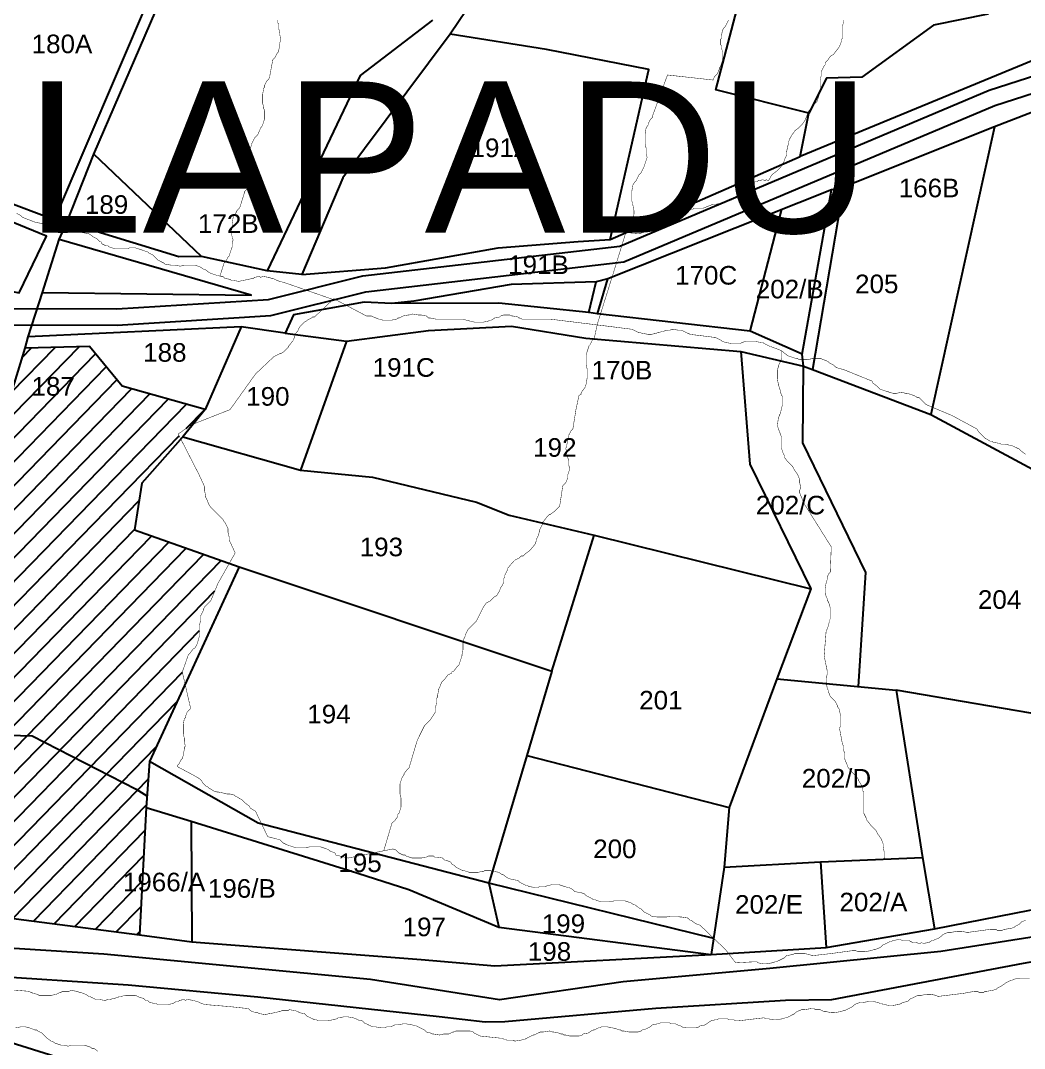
# Model space of a CAD drawing. Header units: inches. Extents: x 617 to 4497, y -923 to 1824.
# Drawn here: x 1509.8 to 1725.5, y 863 to 1083.9 of the extents above; entities that cross this region are included whole.
import ezdxf
from ezdxf.enums import TextEntityAlignment as Align

# ---------------------------------------------------------------- set-up
doc = ezdxf.new("R2010")
doc.units = ezdxf.units.IN
doc.header["$LTSCALE"] = 15
doc.header["$MEASUREMENT"] = 0
for name, color, linetype in [('PLOT', 7, 'Continuous'), ('PLOT NO', 7, 'Continuous'), ('ROAD', 50, 'Continuous'), ('STREAM', 130, 'SL'), ('TEXT', 3, 'Continuous'), ('text2', 7, 'Continuous'), ('VILLAGE', 30, 'Continuous')]:
    doc.layers.add(name, color=color, linetype=linetype)
doc.styles.get("Standard").update_dxf_attribs({"font": 'arial.ttf'})
doc.linetypes.add('SL', pattern='A,8e-06,[1,streme line,S=0.066667,R=0,X=0,Y=0],-0.839413', length=0.839421)

msp = doc.modelspace()

# ---------------------------------------------------------------- hatches: boundary and pattern name
at = {"layer": 'VILLAGE'}
h = msp.add_hatch(dxfattribs=at)
h.set_pattern_fill('ANSI31', color=256, scale=28.743, angle=0.79468, style=0)
h.paths.add_polyline_path([(1508.67, 970.39), (1508.12, 1000.13), (1507.54, 1003.07), (1504.58, 993.49), (1501.58, 977.38), (1479.29, 983.89), (1479.86, 998.69), (1456.35, 1003.26), (1455.68, 1000.44), (1457.32, 994.06), (1458.3, 982.1), (1456.7, 975.45), (1457.32, 962.57), (1457.44, 934.35), (1456.46, 932.02), (1470.11, 931.7), (1489.92, 930.8), (1506.76, 930.3), (1508.24, 942.04)])
h.paths.add_polyline_path([(1534.22, 974.4), (1535.81, 984.5), (1544.22, 993.92), (1543.64, 995.04), (1546.48, 997.01), (1546.87, 997.16), (1549.4, 1000.31), (1531.58, 1005.35), (1524.57, 1013.86), (1510.74, 1013.48), (1507.54, 1003.07), (1508.12, 1000.13), (1508.67, 970.39), (1508.24, 942.04), (1506.76, 930.3), (1512.28, 930.13), (1534.59, 918.69), (1536.91, 917.28), (1537.47, 924.6), (1545.12, 941.24), (1544.52, 943.88), (1545.83, 947.6), (1546.27, 948.04), (1546.92, 948.91), (1547.14, 948.91), (1547.58, 949.57), (1548.01, 950.88), (1548.01, 951.1), (1548.23, 951.53), (1548.23, 952.41), (1548.23, 952.85), (1548.23, 953.06), (1548.23, 953.94), (1548.45, 955.03), (1548.45, 955.25), (1548.45, 955.91), (1549.11, 957.22), (1549.11, 957.65), (1549.98, 958.53), (1550.2, 958.75), (1550.64, 959.18), (1552.17, 962.9), (1554.62, 967.23)])
h.paths.add_polyline_path([(1536.91, 917.28), (1534.59, 918.69), (1512.28, 930.13), (1506.76, 930.3), (1501.93, 891.87), (1502.69, 891.61), (1535.34, 887.35), (1536.72, 914.74)])
h.paths.add_polyline_path([(1506.76, 930.3), (1489.92, 930.8), (1470.11, 931.7), (1447.06, 932.24), (1445.3, 933.29), (1443.1, 926.09), (1474.08, 901.4), (1482.56, 898.49), (1486.23, 900.04), (1504.7, 913.88)])
h.paths.add_polyline_path([(1497.76, 930.31), (1509.12, 930.31), (1509.12, 936.43), (1497.76, 936.43)], flags=9)
h.paths.add_polyline_path([(1511.09, 1002.18), (1522.45, 1002.18), (1522.45, 1008.31), (1511.09, 1008.31)], flags=24)
h.paths.add_polyline_path([(1530.71, 895.63), (1550.49, 895.63), (1550.49, 901.84), (1530.71, 901.84)], flags=9)

# ---------------------------------------------------------------- linework, layer by layer
at = {"layer": 'PLOT'}
for points in [[(1327.14, 1348.27), (1383.12, 1332.25), (1474.33, 1316.47), (1503.44, 1306.06), (1523.09, 1299.63), (1559.06, 1288.18), (1553.41, 1250.57), (1547.1, 1220.64), (1545.41, 1191.5), (1546.21, 1183.43), (1548.02, 1167.54), (1550.77, 1155.98), (1549.28, 1124.27), (1544.21, 1104.75), (1516.98, 1041.08), (1505.59, 1045.34), (1503.64, 1046.12), (1482.78, 1052.16), (1468.16, 1050), (1446.71, 1087.53), (1477.22, 1173.65), (1484.14, 1191.32), (1496.61, 1225.38), (1523.09, 1299.63)], [(1504.58, 993.49), (1510.74, 1013.48), (1511.39, 1015.95), (1514.47, 1025.43), (1518.09, 1036.82), (1519.72, 1040.47), (1525.54, 1055.18), (1542.03, 1093.53), (1547.68, 1104.93), (1552.89, 1125.55), (1552.99, 1157.63), (1550.99, 1168.99), (1548.64, 1182.79), (1548.15, 1191.41), (1551.53, 1218.5), (1556, 1249.14), (1562.27, 1287.1), (1559.06, 1288.18)], [(1631.41, 1173.48), (1628.05, 1149.16), (1617.78, 1104.27), (1602.12, 1080.97), (1579.04, 1050.13), (1570.21, 1029.31), (1562.79, 1030.11)], [(1636.47, 1036.84), (1677.29, 1054.69), (1679.17, 1063.97), (1659.15, 1069.05), (1670.83, 1113.59), (1671.36, 1123.72), (1672.95, 1139.83), (1647.87, 1144.52), (1628.05, 1149.16)], [(1733.55, 1108.64), (1717.58, 1094.28), (1717.67, 1085.29), (1705.99, 1082.89), (1690.59, 1071.75), (1682.97, 1071.55), (1679.17, 1063.97)], [(1598.27, 1083.97), (1582.76, 1072.08), (1562.79, 1030.11), (1548.61, 1033.18), (1525.54, 1055.18)], [(1570.21, 1029.31), (1588.18, 1030.76), (1612.39, 1035.07), (1629.63, 1036.43), (1636.47, 1036.84), (1644.79, 1073.4), (1622.81, 1077.69), (1602.12, 1080.97)], [(1789.4, 1081.31), (1771.97, 1081.47), (1719.1, 1061.08), (1705.42, 999.2), (1731.1, 985.41), (1765.34, 965.65), (1783.75, 954.9)], [(1728.49, 1075.82), (1677.29, 1054.69), (1677.29, 1054.69)], [(1719.1, 1061.08), (1686.62, 1048.08), (1684.07, 1047.49), (1635.95, 1028.36), (1633.45, 1027.76), (1615.17, 1027.17), (1594.25, 1023.62), (1589.53, 1023.1), (1583.57, 1023.36), (1568.43, 1020.68), (1566.66, 1016.68), (1557.2, 1018.05), (1511.39, 1015.95)], [(1678.04, 1009.64), (1677.7, 1012.21), (1684.07, 1047.49)], [(1686.62, 1048.08), (1679.92, 1008.91)], [(1677.7, 1012.21), (1666.58, 1017.17), (1673.33, 1043.33)], [(1503.76, 1026.53), (1509.46, 1025.39), (1515.34, 1037.54), (1505.28, 1041.62)], [(1548.61, 1033.18), (1543.79, 1033.13), (1519.72, 1040.47)], [(1514.47, 1025.43), (1559.31, 1024.86), (1518.09, 1036.82)], [(1633.73, 1020.89), (1631.88, 1021.15), (1633.45, 1027.76)], [(1666.58, 1017.17), (1633.73, 1020.89), (1635.95, 1028.36)], [(1631.88, 1021.15), (1612.52, 1023.13), (1589.53, 1023.1)], [(1557.2, 1018.05), (1549.4, 1000.31), (1531.58, 1005.35), (1524.57, 1013.86), (1510.74, 1013.48)], [(1566.66, 1016.68), (1579.83, 1014.96), (1569.93, 987.27)], [(1579.83, 1014.96), (1597.43, 1017.25), (1615.28, 1018.18), (1631.27, 1015.65), (1664.52, 1012.75), (1678.04, 1009.64)], [(1664.52, 1012.75), (1666.51, 988.55), (1679.63, 961.77)], [(1689.86, 940.79), (1691.43, 965.27), (1677.9, 993.17), (1678.04, 1009.64), (1679.92, 1008.91), (1705.42, 999.2)], [(1549.4, 1000.31), (1544.66, 994.41), (1535.81, 984.5), (1534.22, 974.4), (1556.73, 966.48), (1537.47, 924.6), (1536.72, 914.74), (1535.34, 887.35)], [(1544.66, 994.41), (1544.66, 994.41), (1569.93, 987.27), (1585.4, 985.76), (1607.72, 980.4), (1614.8, 977.62), (1633.02, 973.32), (1679.63, 961.77), (1672.3, 942.42), (1697.94, 939.97)], [(1556.73, 966.48), (1623.91, 944.05), (1633.02, 973.32)], [(1782.8, 907.14), (1783.34, 945.88), (1767.49, 946.34), (1768.98, 930.16), (1748.56, 932.71), (1735.26, 933.58), (1697.94, 939.97), (1703.63, 903.97), (1706.2, 888.68)], [(1623.91, 944.05), (1618.55, 925.92), (1662.04, 914.73)], [(1672.3, 942.42), (1662.04, 914.73), (1660.97, 901.95), (1658.19, 883.17)], [(1502.69, 891.61), (1535.34, 887.35), (1546.58, 885.9), (1595.83, 882.06), (1611.67, 880.7), (1658.19, 883.17), (1682.91, 884.62), (1706.2, 888.68), (1730.28, 893.41), (1782.8, 907.14), (1799.15, 908.8), (1802.85, 909.06), (1862.14, 939.42)], [(1860.29, 932.65), (1828.7, 916.48), (1800.34, 901.68), (1750.65, 891.95), (1734.38, 888.04), (1707.54, 883.77), (1670.75, 880.12), (1639.28, 877.29), (1612.71, 873.37), (1584.95, 877.8), (1527.67, 883.25), (1502.63, 884.78)], [(1500.07, 878.81), (1532.89, 876.63), (1560.74, 874.02), (1599.72, 869.84), (1609.62, 868.66), (1613.81, 868.78), (1646.27, 871.59), (1674.17, 873.33), (1684.09, 873.47), (1725.32, 881.29), (1744.01, 884.57), (1778.98, 891.82), (1800.38, 895.61), (1824.68, 908.34), (1851.27, 921.49), (1858.2, 926.5)], [(1618.55, 925.92), (1610.42, 898.49), (1612.54, 889.02), (1658.19, 883.17)], [(1658.74, 886.61), (1610.42, 898.49), (1560.8, 911.4), (1537.47, 924.6)], [(1536.72, 914.74), (1546.46, 911.8), (1546.58, 885.9)], [(1546.46, 911.8), (1580.45, 901.19), (1593.21, 897.14), (1612.54, 889.02)], [(1660.97, 901.95), (1681.67, 903.06), (1703.63, 903.97)], [(1681.67, 903.06), (1682.91, 884.62)]]:
    msp.add_lwpolyline(points, dxfattribs=at)
at = {"layer": 'ROAD'}
for points in [[(932.31, 1161.55), (966.92, 1148.19), (978.2, 1145.92), (1036.71, 1131.85), (1110.13, 1113.59), (1132.65, 1108.42), (1192.26, 1092.31), (1240.37, 1081.76), (1338.73, 1056.56), (1375.73, 1049.35), (1428.19, 1034.43), (1482.23, 1020.3), (1500.13, 1022.03), (1530.43, 1021.93), (1563.04, 1023.96), (1583.35, 1029.01), (1638.52, 1035.44), (1717.94, 1068.95), (1773.61, 1086.88), (1789.68, 1086.35), (1821.88, 1080.31), (1841.34, 1079.71)], [(931.05, 1158.28), (965.94, 1144.81), (977.44, 1142.5), (1035.88, 1128.45), (1109.31, 1110.19), (1131.8, 1105.02), (1191.43, 1088.91), (1239.56, 1078.35), (1337.96, 1053.15), (1374.91, 1045.94), (1427.27, 1031.05), (1481.95, 1016.76), (1500.29, 1018.53), (1530.53, 1018.43), (1563.57, 1020.49), (1583.98, 1025.56), (1639.42, 1032.02), (1719.16, 1065.66), (1774.1, 1083.36), (1789.29, 1082.86), (1821.5, 1076.82), (1841.23, 1076.21)], [(1410.31, 1036.03), (1400.76, 1002.38), (1390.3, 977.31), (1385.25, 974.25), (1387.95, 970.83), (1398.94, 969.75), (1409.57, 960.94), (1431.39, 943.58), (1439.5, 936.74), (1447.06, 932.24), (1470.11, 931.7), (1489.92, 930.8), (1512.28, 930.13), (1534.59, 918.69), (1536.92, 917.28)]]:
    msp.add_lwpolyline(points, dxfattribs=at)
at = {"layer": 'STREAM', "color": 4, "lineweight": 0, "const_width": 0.1}
for points in [[(1552.6, 1028.92), (1553.48, 1031.76), (1553.92, 1032.2), (1554.35, 1033.08), (1554.57, 1033.3), (1554.79, 1033.95), (1555.23, 1035.26), (1555.23, 1035.48), (1555.23, 1035.92), (1555.45, 1036.79), (1555.23, 1037.23), (1555.23, 1037.45), (1555.01, 1038.32), (1555.23, 1039.42), (1555.23, 1039.63), (1555.23, 1040.29), (1555.45, 1041.6), (1555.67, 1042.04), (1555.88, 1042.26), (1556.32, 1043.13), (1556.54, 1043.35), (1556.76, 1043.57), (1556.98, 1044.01), (1557.85, 1046.85), (1557.85, 1047.07), (1558.29, 1047.5), (1558.73, 1048.38), (1558.94, 1048.6), (1559.16, 1049.25), (1559.38, 1050.57), (1559.38, 1051), (1559.38, 1051.22), (1559.38, 1052.31), (1559.38, 1052.75), (1559.38, 1052.97), (1559.16, 1053.84), (1559.16, 1054.72), (1559.16, 1055.16), (1558.94, 1055.81), (1559.38, 1057.12), (1559.38, 1057.34), (1559.6, 1057.78), (1560.04, 1058.65), (1560.26, 1058.87), (1560.47, 1059.09), (1560.69, 1059.31), (1560.91, 1059.75), (1561.35, 1060.84), (1561.57, 1061.06), (1561.79, 1061.5), (1562.22, 1062.81), (1562.22, 1063.25), (1562.22, 1063.46), (1562.22, 1064.56), (1562.01, 1064.99), (1562.01, 1065.21), (1561.79, 1066.09), (1561.79, 1067.18), (1561.79, 1067.4), (1561.79, 1068.05), (1562.01, 1069.37), (1562.22, 1069.58), (1562.22, 1070.02), (1562.66, 1070.9), (1562.88, 1071.12), (1563.1, 1071.33), (1563.32, 1071.77), (1563.32, 1071.99), (1563.97, 1075.49), (1564.41, 1075.92), (1564.85, 1076.8), (1565.07, 1077.02), (1565.28, 1077.67), (1565.5, 1078.99), (1565.5, 1079.2), (1565.72, 1079.64), (1565.5, 1080.73), (1565.5, 1080.95), (1565.5, 1081.17), (1565.28, 1082.05), (1565.28, 1083.14), (1565.07, 1083.36), (1565.07, 1084.01)], [(1661.91, 1084.01), (1661.69, 1083.58), (1661.26, 1082.7), (1661.04, 1082.48), (1660.6, 1081.83), (1660.38, 1080.52), (1660.38, 1080.08), (1660.16, 1079.86), (1660.16, 1078.77), (1660.38, 1078.55), (1660.38, 1078.11), (1660.6, 1077.24), (1660.6, 1076.36), (1660.6, 1075.92), (1660.6, 1075.27), (1660.16, 1073.96), (1659.94, 1073.74), (1659.94, 1073.52), (1659.51, 1072.43), (1659.29, 1072.21), (1659.07, 1071.99), (1658.85, 1071.77), (1658.63, 1071.12), (1648.79, 1072.21), (1645.52, 1063.25), (1645.52, 1063.03), (1645.08, 1062.59), (1644.64, 1061.71), (1644.64, 1061.5), (1644.2, 1060.84), (1643.99, 1059.53), (1643.99, 1059.31), (1643.99, 1058.87), (1643.99, 1058), (1643.99, 1057.56), (1643.99, 1057.34), (1644.2, 1056.47), (1644.2, 1055.38), (1644.2, 1055.16), (1644.42, 1054.5), (1643.99, 1053.19), (1643.77, 1052.75), (1643.77, 1052.53), (1643.33, 1051.66), (1643.11, 1051.22), (1642.89, 1051), (1642.67, 1050.78), (1642.46, 1050.35), (1642.02, 1049.47), (1641.8, 1049.25), (1641.36, 1048.6), (1641.14, 1047.29), (1641.14, 1047.07), (1641.14, 1046.63), (1641.14, 1045.76), (1641.14, 1045.32), (1641.14, 1045.1), (1641.36, 1044.23), (1641.58, 1043.13), (1641.58, 1042.91), (1641.58, 1042.26), (1641.14, 1040.95), (1641.14, 1040.51), (1640.92, 1040.29), (1640.49, 1039.42), (1640.27, 1038.98), (1640.27, 1038.76), (1639.83, 1038.54), (1639.83, 1038.32), (1637.21, 1029.8), (1633.71, 1018.65), (1633.05, 1015.59), (1632.62, 1015.15), (1632.18, 1014.28), (1631.96, 1014.06), (1631.74, 1013.4), (1631.31, 1012.09), (1631.31, 1011.87), (1631.31, 1011.43), (1631.31, 1010.34), (1631.31, 1010.12), (1631.31, 1009.9), (1631.52, 1009.03), (1631.52, 1007.94), (1631.52, 1007.72), (1631.52, 1007.06), (1631.31, 1005.75), (1631.09, 1005.31), (1631.09, 1005.09), (1630.43, 1004.22), (1630.21, 1003.78), (1630.21, 1003.56), (1629.78, 1003.34), (1629.12, 1000.28), (1628.46, 996.13), (1628.03, 995.69), (1627.59, 994.82), (1627.59, 994.6), (1627.37, 993.94), (1627.15, 992.63), (1627.15, 992.41), (1626.93, 991.98), (1627.15, 990.88), (1627.15, 990.67), (1627.15, 990.45), (1627.59, 989.35), (1627.59, 988.48), (1627.59, 988.26), (1627.81, 987.6), (1627.37, 986.29), (1627.37, 985.86), (1627.37, 985.64), (1626.93, 984.54), (1626.71, 984.33), (1626.5, 984.11), (1626.28, 983.89), (1625.62, 979.52), (1624.97, 978.86), (1624.53, 978.42), (1623.65, 977.77), (1623.44, 977.77), (1623, 977.33), (1622.12, 976.24), (1621.91, 976.02), (1621.91, 975.58), (1621.47, 974.71), (1621.25, 974.27), (1621.25, 974.05), (1621.03, 973.18), (1620.59, 972.3), (1620.59, 972.08), (1620.38, 971.43), (1619.5, 970.33), (1619.28, 970.12), (1619.06, 969.9), (1618.19, 969.24), (1617.97, 969.02), (1617.75, 968.8), (1617.31, 968.8), (1616.88, 968.37), (1616, 967.93), (1615.78, 967.71), (1615.35, 967.27), (1614.47, 966.18), (1614.47, 965.96), (1614.25, 965.52), (1613.82, 964.65), (1613.82, 964.21), (1613.6, 963.99), (1613.6, 963.12), (1613.16, 962.25), (1612.94, 962.03), (1612.72, 961.37), (1612.07, 960.28), (1611.63, 960.06), (1611.41, 959.84), (1610.76, 959.18), (1610.32, 958.97), (1610.1, 958.75), (1609.88, 958.75), (1609.23, 957.87), (1607.7, 954.81), (1607.26, 954.38), (1606.6, 953.72), (1606.38, 953.5), (1605.95, 953.06), (1605.29, 951.75), (1605.29, 951.53), (1605.07, 951.1), (1604.85, 950.22), (1604.85, 949.78), (1604.85, 949.57), (1604.85, 948.69), (1604.63, 947.6), (1604.63, 947.38), (1604.42, 946.72), (1603.98, 945.41), (1603.76, 945.19), (1603.54, 944.98), (1602.89, 944.1), (1602.45, 943.88), (1602.45, 943.66), (1602.01, 943.44), (1601.57, 943.23), (1600.92, 942.35), (1600.7, 942.13), (1600.26, 941.7), (1599.83, 940.6), (1599.61, 940.17), (1599.61, 939.95), (1599.39, 938.85), (1599.39, 938.42), (1599.17, 938.2), (1599.17, 937.32), (1598.95, 936.23), (1598.95, 936.01), (1598.95, 935.36), (1598.3, 934.26), (1598.08, 934.04), (1597.86, 933.61), (1597.2, 932.95), (1596.98, 932.73), (1596.76, 932.51), (1596.55, 932.3), (1595.02, 929.23), (1593.27, 923.33), (1592.83, 922.9), (1592.17, 922.02), (1592.17, 921.8), (1591.74, 921.15), (1591.3, 919.83), (1591.3, 919.62), (1591.3, 919.18), (1591.3, 918.3), (1591.3, 917.87), (1591.3, 917.65), (1591.52, 916.77), (1591.52, 915.68), (1591.52, 915.46), (1591.52, 914.81), (1591.08, 913.49), (1590.86, 913.28), (1590.86, 912.84), (1590.21, 911.96), (1589.99, 911.75), (1589.77, 911.53), (1589.55, 911.31), (1587.8, 905.41)], [(1640.05, 1038.32), (1642.89, 1038.1), (1644.86, 1038.98), (1645.3, 1038.98), (1646.39, 1038.98), (1646.61, 1038.98), (1647.26, 1039.2), (1648.58, 1039.63), (1648.79, 1039.85), (1649.23, 1040.07), (1649.89, 1040.51), (1650.33, 1040.95), (1650.54, 1040.95), (1650.98, 1041.82), (1651.86, 1042.26), (1652.07, 1042.48), (1652.73, 1042.91), (1653.82, 1043.35), (1654.26, 1043.35), (1654.48, 1043.57), (1655.57, 1043.57), (1656.01, 1043.57), (1656.23, 1043.57), (1656.45, 1043.57), (1658.63, 1044.44), (1658.85, 1044.44), (1659.29, 1044.44), (1660.38, 1044.66), (1660.6, 1044.66), (1661.26, 1044.88), (1662.57, 1045.32), (1662.79, 1045.54), (1663, 1045.76), (1663.88, 1046.41), (1664.1, 1046.63), (1664.32, 1046.85), (1664.97, 1047.5), (1665.63, 1048.16), (1665.85, 1048.38), (1666.5, 1048.6), (1667.6, 1049.25), (1668.03, 1049.25), (1668.25, 1049.47), (1669.34, 1049.69), (1669.78, 1049.47), (1670, 1049.69), (1670.44, 1049.47), (1670.66, 1049.69), (1671.09, 1050.57), (1671.53, 1051), (1672.41, 1051.66), (1672.62, 1051.88), (1673.06, 1052.31), (1673.72, 1053.41), (1673.94, 1053.84), (1673.94, 1054.06), (1674.37, 1054.94), (1674.37, 1055.38), (1674.37, 1055.59), (1674.59, 1056.69), (1674.81, 1057.56), (1674.81, 1057.78), (1675.03, 1058.44), (1675.68, 1059.53), (1675.9, 1059.75), (1676.12, 1060.18), (1677, 1060.84), (1677.21, 1061.06), (1677.43, 1061.28), (1677.65, 1061.5), (1678.31, 1062.37), (1679.18, 1064.56), (1679.62, 1064.99), (1680.28, 1065.87), (1680.49, 1066.09), (1680.93, 1066.52), (1681.37, 1067.84), (1681.37, 1068.05), (1681.59, 1068.49), (1681.81, 1069.37), (1681.59, 1069.8), (1681.59, 1070.02), (1681.59, 1071.12), (1681.81, 1071.99), (1681.81, 1072.21), (1681.81, 1072.86), (1682.46, 1074.18), (1682.68, 1074.39), (1682.68, 1074.83), (1683.34, 1075.49), (1683.55, 1075.92), (1683.77, 1076.14), (1683.99, 1076.36), (1684.43, 1076.58), (1685.08, 1077.45), (1685.3, 1077.67), (1685.74, 1078.33), (1686.18, 1079.42), (1686.18, 1079.86), (1686.4, 1080.08), (1686.4, 1081.17), (1686.4, 1081.39), (1686.4, 1081.83), (1686.4, 1082.7), (1686.62, 1083.58), (1686.62, 1084.01)], [(1577.09, 1023.89), (1566.38, 1027.61), (1565.5, 1027.83), (1564.85, 1028.05), (1563.97, 1028.49), (1563.75, 1028.49), (1563.1, 1028.7), (1561.79, 1028.92), (1561.35, 1028.7), (1561.13, 1028.92), (1560.04, 1028.7), (1559.82, 1028.49), (1559.6, 1028.49), (1558.73, 1028.27), (1557.63, 1028.05), (1557.41, 1028.05), (1556.76, 1027.83), (1555.45, 1028.05), (1555.01, 1028.05), (1554.79, 1028.27), (1553.7, 1028.49), (1553.48, 1028.7), (1553.26, 1028.92), (1552.82, 1028.92), (1551.95, 1029.14), (1550.64, 1029.58), (1550.2, 1029.8), (1549.33, 1030.45), (1549.11, 1030.45), (1548.45, 1030.89), (1547.36, 1031.33), (1546.92, 1031.33), (1546.7, 1031.33), (1545.61, 1031.33), (1545.17, 1031.33), (1544.95, 1031.33), (1544.08, 1031.11), (1542.99, 1031.33), (1542.77, 1031.33), (1542.11, 1031.33), (1540.8, 1031.55), (1540.58, 1031.76), (1540.14, 1031.98), (1539.27, 1032.42), (1539.05, 1032.64), (1538.83, 1032.86), (1538.61, 1033.08), (1538.18, 1033.51), (1537.3, 1033.95), (1537.08, 1034.17), (1536.43, 1034.39), (1535.12, 1034.83), (1534.9, 1034.83), (1534.46, 1035.04), (1533.59, 1035.04), (1533.15, 1035.04), (1532.93, 1034.83), (1532.06, 1034.83), (1530.96, 1034.83), (1530.74, 1034.83), (1530.09, 1034.83), (1528.78, 1035.26), (1528.56, 1035.48), (1528.12, 1035.48), (1527.25, 1035.92), (1527.03, 1036.36), (1526.81, 1036.36), (1526.59, 1036.57), (1526.15, 1037.01), (1525.28, 1037.45), (1525.06, 1037.67), (1524.4, 1038.1), (1523.09, 1038.32), (1522.87, 1038.54), (1522.44, 1038.54), (1521.56, 1038.54), (1521.12, 1038.54), (1520.91, 1038.54), (1519.81, 1038.32), (1518.94, 1038.32), (1518.72, 1038.32), (1517.85, 1038.32), (1516.75, 1038.76), (1516.32, 1038.98), (1516.1, 1038.98), (1515.22, 1039.63), (1515, 1039.85), (1514.78, 1040.07), (1514.35, 1040.29), (1513.04, 1040.51), (1510.19, 1041.6), (1509.76, 1042.04), (1508.88, 1042.48)], [(1673.28, 1012.96), (1673.5, 1012.75), (1674.37, 1012.09), (1674.59, 1011.87), (1675.25, 1011.65), (1676.56, 1011.22), (1676.78, 1011.22), (1677.21, 1011), (1678.31, 1011), (1678.53, 1011), (1678.75, 1011), (1679.84, 1011.22), (1680.71, 1011.22), (1680.93, 1011.22), (1681.81, 1011.22), (1682.9, 1010.78), (1683.34, 1010.56), (1683.55, 1010.34), (1684.43, 1009.9), (1684.65, 1009.68), (1684.87, 1009.47), (1685.3, 1009.25), (1686.83, 1008.81), (1692.74, 1006.41), (1692.95, 1005.97), (1693.83, 1005.31), (1694.05, 1005.09), (1694.49, 1004.66), (1695.8, 1004.22), (1696.02, 1004.22), (1696.45, 1004), (1697.33, 1003.78), (1697.76, 1003.78), (1697.98, 1003.78), (1699.08, 1004), (1699.95, 1003.78), (1700.17, 1003.78), (1701.04, 1003.56), (1702.14, 1003.13), (1702.36, 1002.91), (1702.79, 1002.91), (1703.45, 1002.25), (1703.89, 1001.81), (1704.32, 1001.38), (1710.01, 998.97), (1715.25, 996.13), (1715.69, 995.47), (1716.35, 994.82), (1716.57, 994.6), (1717, 994.16), (1718.1, 993.51), (1718.53, 993.51), (1718.75, 993.29), (1719.84, 993.07), (1720.06, 993.07), (1720.5, 992.85), (1721.37, 992.85), (1722.25, 992.63), (1722.47, 992.63), (1723.12, 992.41), (1724.44, 991.76), (1724.65, 991.54), (1724.87, 991.32), (1725.75, 990.67)], [(1508.66, 867.37), (1509.76, 867.59), (1510.63, 867.59), (1510.85, 867.59), (1511.72, 867.37), (1512.82, 866.93), (1513.25, 866.93), (1513.47, 866.71), (1514.35, 866.27), (1514.57, 866.06), (1514.78, 865.84), (1515, 865.62), (1515.44, 865.18), (1516.32, 864.53), (1516.53, 864.53), (1517.19, 864.09), (1518.5, 863.65), (1518.72, 863.65), (1519.16, 863.65), (1520.03, 863.43), (1520.47, 863.65), (1520.69, 863.65), (1521.56, 863.65), (1522.65, 863.65), (1522.87, 863.65), (1523.53, 863.65), (1524.84, 863.21), (1525.06, 862.99), (1525.5, 862.99), (1526.37, 862.34)]]:
    msp.add_lwpolyline(points, dxfattribs=at)
at = {"layer": 'STREAM', "color": 4, "lineweight": 0, "const_width": 0.1, "elevation": 0.1}
msp.add_lwpolyline([(1725.75, 890.54), (1725.31, 890.32), (1725.09, 890.32), (1724.44, 889.67), (1723.56, 889.23), (1723.34, 889.01), (1722.69, 888.79), (1721.37, 888.57), (1721.16, 888.57), (1720.72, 888.35), (1719.63, 888.35), (1719.41, 888.57), (1719.19, 888.57), (1718.75, 888.57), (1718.31, 888.57), (1713.5, 887.92), (1713.07, 887.92), (1711.97, 888.14), (1711.76, 888.14), (1711.1, 888.14), (1709.79, 887.92), (1709.35, 887.92), (1709.13, 887.92), (1708.04, 887.48), (1707.82, 887.26), (1707.6, 887.04), (1706.95, 886.61), (1705.85, 886.17), (1705.63, 886.17), (1704.98, 885.73), (1703.67, 885.51), (1703.45, 885.73), (1703.01, 885.51), (1702.14, 885.73), (1701.7, 885.73), (1701.48, 885.73), (1701.04, 885.95), (1700.61, 886.17), (1699.51, 886.17), (1699.29, 886.17), (1698.64, 886.39), (1697.33, 886.17), (1696.89, 885.95), (1696.67, 885.95), (1695.8, 885.51), (1695.36, 885.29), (1695.14, 885.29), (1694.49, 884.64), (1693.39, 884.2), (1693.17, 884.2), (1692.52, 883.98), (1691.21, 883.76), (1690.99, 883.76), (1690.55, 883.76), (1689.68, 883.76), (1689.24, 883.98), (1689.02, 883.98), (1688.58, 883.98), (1683.77, 883.33), (1679.84, 882.89), (1679.4, 883.11), (1678.31, 883.33), (1678.09, 883.33), (1677.43, 883.33), (1676.12, 883.33), (1675.68, 883.11), (1675.47, 883.11), (1674.37, 882.89), (1674.15, 882.67), (1673.94, 882.45), (1673.06, 882.01), (1672.19, 881.58), (1671.97, 881.58), (1671.31, 881.36), (1670, 881.14), (1669.56, 881.14), (1669.34, 881.14), (1668.25, 881.36), (1668.03, 881.58), (1667.6, 881.58), (1667.38, 881.58), (1663.44, 881.36), (1661.26, 884.2), (1655.79, 889.45), (1655.13, 889.67), (1654.7, 889.88), (1653.82, 890.54), (1653.6, 890.54), (1653.17, 890.98), (1651.86, 891.2), (1651.42, 891.2), (1651.2, 891.41), (1650.11, 891.41), (1649.67, 891.41), (1649.45, 891.41), (1648.58, 891.2), (1647.48, 891.2), (1647.26, 891.2), (1646.61, 891.2), (1645.3, 891.41), (1645.08, 891.63), (1644.64, 891.85), (1643.77, 892.29), (1643.55, 892.51), (1643.33, 892.73), (1643.11, 892.94), (1642.67, 893.16), (1641.8, 893.82), (1641.58, 893.82), (1640.92, 894.26), (1639.61, 894.69), (1639.39, 894.69), (1638.96, 894.69), (1637.86, 894.69), (1637.65, 894.69), (1637.43, 894.69), (1636.33, 894.48), (1635.46, 894.48), (1635.24, 894.48), (1634.37, 894.48), (1633.27, 894.91), (1632.84, 894.91), (1632.62, 895.13), (1631.74, 895.57), (1631.31, 895.79), (1631.09, 896.01), (1630.87, 896.22), (1630.21, 896.44), (1628.9, 896.66), (1628.46, 897.1), (1627.59, 897.54), (1627.37, 897.54), (1626.71, 897.75), (1625.4, 898.19), (1625.18, 898.19), (1624.75, 898.19), (1623.87, 898.19), (1623.44, 897.97), (1623.22, 897.97), (1622.34, 897.75), (1621.25, 897.75), (1621.03, 897.54), (1620.38, 897.54), (1619.06, 897.75), (1618.63, 897.97), (1618.41, 897.97), (1617.53, 898.41), (1617.1, 898.63), (1616.88, 898.85), (1616.66, 899.07), (1615.35, 899.28), (1614.69, 899.5), (1614.25, 899.72), (1613.38, 900.38), (1613.16, 900.38), (1612.51, 900.82), (1611.41, 901.03), (1610.97, 901.03), (1610.76, 901.25), (1609.66, 901.25), (1609.23, 901.03), (1609.01, 901.03), (1608.13, 900.82), (1607.04, 900.82), (1606.82, 900.82), (1606.17, 900.82), (1604.85, 901.25), (1604.63, 901.25), (1604.2, 901.47), (1603.32, 901.91), (1603.1, 902.13), (1602.89, 902.35), (1602.45, 902.56), (1602.23, 903), (1601.14, 903.44), (1600.92, 903.44), (1600.48, 903.88), (1599.17, 904.09), (1598.73, 904.09), (1598.51, 904.31), (1597.42, 904.31), (1596.98, 904.09), (1596.76, 904.09), (1595.89, 903.88), (1594.8, 903.88), (1594.58, 903.88), (1593.92, 903.88), (1592.61, 904.31), (1592.39, 904.53), (1591.96, 904.53), (1591.08, 904.97), (1590.86, 905.19), (1590.64, 905.41), (1590.43, 905.62), (1589.77, 905.84), (1580.15, 903.88), (1577.53, 904.53), (1577.31, 904.97), (1576.22, 905.41), (1576, 905.62), (1575.56, 905.84), (1574.25, 906.28), (1573.81, 906.28), (1573.59, 906.28), (1572.5, 906.28), (1572.28, 906.28), (1571.84, 906.28), (1570.97, 906.06), (1569.88, 906.06), (1569.66, 906.06), (1569, 906.06), (1567.69, 906.5), (1567.47, 906.5), (1567.03, 906.72), (1566.16, 907.15), (1565.94, 907.37), (1565.72, 907.59), (1565.5, 907.81), (1562.88, 908.47), (1560.26, 913.93), (1559.16, 914.59), (1558.94, 915.02), (1558.07, 915.68), (1557.85, 915.9), (1557.41, 916.34), (1556.32, 916.99), (1555.88, 917.21), (1555.67, 917.43), (1554.79, 917.65), (1554.35, 917.65), (1554.14, 917.65), (1553.26, 917.87), (1552.17, 918.09), (1551.95, 918.09), (1551.29, 918.3), (1550.2, 918.96), (1549.98, 919.18), (1549.54, 919.4), (1548.89, 920.05), (1548.67, 920.49), (1548.45, 920.71), (1548.23, 920.93), (1547.14, 921.58), (1543.42, 923.55), (1543.42, 923.77), (1543.86, 924.21), (1544.3, 925.08), (1544.52, 925.3), (1544.73, 925.96), (1544.95, 927.27), (1544.95, 927.7), (1545.17, 927.92), (1544.95, 929.02), (1544.95, 929.23), (1544.95, 929.67), (1544.73, 930.55), (1544.73, 931.42), (1544.73, 931.86), (1544.73, 932.51), (1544.95, 933.83), (1545.17, 934.04), (1545.17, 934.26), (1545.61, 935.36), (1545.83, 935.57), (1546.05, 935.79), (1546.27, 936.01), (1546.27, 936.23), (1544.52, 943.88), (1545.83, 947.6), (1546.27, 948.04), (1546.92, 948.91), (1547.14, 948.91), (1547.58, 949.57), (1548.01, 950.88), (1548.01, 951.1), (1548.23, 951.53), (1548.23, 952.41), (1548.23, 952.85), (1548.23, 953.06), (1548.23, 953.94), (1548.45, 955.03), (1548.45, 955.25), (1548.45, 955.91), (1549.11, 957.22), (1549.11, 957.44), (1549.33, 957.87), (1549.98, 958.53), (1550.2, 958.75), (1550.42, 958.97), (1550.64, 959.18), (1552.17, 962.9), (1555.88, 969.46), (1554.57, 972.3), (1554.57, 972.96), (1554.35, 973.83), (1554.35, 974.05), (1554.35, 974.71), (1553.7, 976.02), (1553.48, 976.24), (1553.26, 976.67), (1552.6, 977.33), (1552.39, 977.55), (1552.17, 977.77), (1551.51, 978.42), (1550.86, 979.08), (1550.64, 979.3), (1550.2, 979.95), (1549.76, 981.05), (1549.54, 981.48), (1549.54, 981.7), (1549.33, 982.8), (1549.33, 983.01), (1549.33, 983.23), (1549.33, 983.67), (1548.01, 986.51), (1543.64, 995.04), (1546.48, 997.01), (1554.79, 1000.28), (1560.26, 1007.94), (1564.19, 1011.65), (1564.63, 1011.87), (1565.5, 1012.31), (1565.72, 1012.31), (1566.38, 1012.75), (1567.25, 1013.62), (1567.47, 1014.06), (1567.69, 1014.28), (1568.35, 1015.15), (1568.35, 1015.37), (1568.56, 1015.59), (1568.78, 1016.46), (1569.44, 1017.34), (1569.44, 1017.55), (1569.88, 1018.21), (1570.75, 1019.09), (1571.19, 1019.3), (1571.41, 1019.52), (1572.28, 1019.96), (1572.5, 1020.18), (1572.94, 1020.18), (1573.15, 1020.4), (1577.09, 1024.11), (1584.09, 1020.4), (1585.18, 1020.4), (1585.62, 1020.18), (1586.71, 1019.74), (1586.93, 1019.74), (1587.58, 1019.52), (1588.89, 1019.52), (1589.33, 1019.52), (1589.55, 1019.52), (1590.64, 1019.74), (1590.86, 1019.96), (1591.08, 1019.96), (1591.96, 1020.4), (1593.05, 1020.62), (1593.27, 1020.62), (1593.92, 1020.83), (1595.23, 1020.62), (1595.45, 1020.62), (1595.89, 1020.62), (1596.98, 1020.4), (1597.2, 1020.18), (1597.42, 1019.96), (1597.86, 1019.96), (1598.95, 1019.74), (1604.85, 1019.74), (1605.51, 1019.52), (1606.38, 1019.3), (1606.6, 1019.3), (1607.26, 1019.09), (1608.57, 1019.09), (1609.01, 1019.09), (1609.23, 1019.09), (1610.32, 1019.3), (1610.54, 1019.52), (1610.97, 1019.52), (1611.63, 1019.96), (1612.72, 1020.18), (1612.94, 1020.4), (1613.6, 1020.62), (1614.91, 1020.62), (1615.35, 1020.4), (1615.57, 1020.4), (1616.66, 1020.18), (1616.88, 1019.96), (1617.1, 1019.96), (1617.53, 1019.74), (1623.44, 1019.74), (1635.9, 1018.21), (1641.14, 1017.55), (1641.58, 1017.34), (1642.46, 1016.9), (1642.67, 1016.9), (1643.33, 1016.68), (1644.64, 1016.46), (1645.08, 1016.46), (1645.3, 1016.46), (1646.39, 1016.68), (1646.83, 1016.9), (1647.05, 1016.9), (1647.92, 1017.12), (1648.79, 1017.34), (1649.23, 1017.34), (1649.89, 1017.55), (1651.2, 1017.34), (1651.42, 1017.34), (1651.86, 1017.34), (1652.73, 1016.9), (1653.17, 1016.68), (1653.39, 1016.68), (1653.6, 1016.46), (1658.85, 1015.81), (1659.07, 1015.81), (1659.51, 1015.59), (1660.38, 1015.15), (1660.6, 1014.93), (1661.26, 1014.71), (1662.57, 1014.49), (1662.79, 1014.49), (1663.22, 1014.49), (1664.1, 1014.49), (1664.54, 1014.49), (1664.75, 1014.71), (1665.63, 1014.93), (1666.72, 1014.93), (1666.94, 1014.93), (1667.6, 1014.93), (1668.91, 1014.71), (1669.34, 1014.71), (1669.56, 1014.49), (1670.44, 1014.06), (1670.87, 1013.84), (1671.09, 1013.84), (1671.31, 1013.62), (1671.53, 1013.62), (1673.28, 1012.96), (1673.28, 1011.22), (1673.06, 1010.56), (1672.62, 1009.68), (1672.62, 1009.47), (1672.41, 1008.81), (1672.41, 1007.5), (1672.41, 1007.06), (1672.41, 1006.84), (1672.62, 1005.75), (1672.62, 1005.53), (1672.84, 1005.09), (1673.06, 1004.22), (1673.28, 1003.34), (1673.5, 1003.13), (1673.5, 1002.47), (1673.5, 1001.16), (1673.28, 1000.72), (1673.28, 1000.5), (1673.06, 999.41), (1672.84, 999.19), (1672.84, 998.97), (1672.62, 998.54), (1672.41, 996.79), (1673.28, 994.38), (1673.28, 993.94), (1673.28, 992.85), (1673.28, 992.63), (1673.28, 991.98), (1673.72, 990.67), (1673.94, 990.45), (1673.94, 990.01), (1674.59, 989.14), (1674.81, 988.92), (1675.03, 988.7), (1675.68, 988.04), (1676.12, 987.17), (1676.34, 986.95), (1676.78, 986.29), (1677.21, 985.2), (1677.21, 984.76), (1677.21, 984.54), (1677.43, 983.45), (1677.21, 983.01), (1677.21, 982.8), (1677.21, 982.36), (1678.09, 980.17), (1683.99, 970.77), (1683.77, 965.31), (1683.34, 964.87), (1683.12, 963.99), (1683.12, 963.78), (1682.9, 963.12), (1682.68, 961.81), (1682.68, 961.37), (1682.68, 960.93), (1682.9, 960.06), (1683.12, 959.62), (1683.12, 959.4), (1683.55, 958.53), (1683.77, 957.65), (1683.77, 957.22), (1683.77, 956.56), (1683.77, 955.25), (1683.55, 955.03), (1683.55, 954.59), (1683.34, 953.72), (1683.12, 953.28), (1683.12, 953.06), (1682.9, 952.85), (1682.46, 947.38), (1683.12, 944.1), (1683.12, 943.44), (1682.9, 942.57), (1682.9, 942.35), (1682.9, 941.7), (1683.12, 940.38), (1683.34, 939.95), (1683.34, 939.73), (1683.77, 938.64), (1683.99, 938.42), (1684.21, 938.2), (1684.87, 937.54), (1685.3, 936.67), (1685.3, 936.45), (1685.74, 935.79), (1685.96, 934.48), (1685.96, 934.04), (1685.96, 933.83), (1685.96, 932.73), (1685.96, 932.3), (1685.96, 932.08), (1685.74, 931.86), (1686.4, 928.36), (1686.62, 927.92), (1686.62, 927.27), (1686.83, 926.39), (1686.83, 925.96), (1686.83, 925.3), (1687.27, 924.21), (1687.49, 923.77), (1687.49, 923.55), (1688.15, 922.68), (1688.36, 922.46), (1688.58, 922.24), (1689.24, 921.58), (1689.89, 920.71), (1689.89, 920.49), (1690.33, 919.83), (1690.77, 918.74), (1690.77, 918.3), (1690.99, 918.09), (1690.99, 916.99), (1690.99, 916.56), (1690.99, 916.34), (1690.99, 916.12), (1690.99, 915.46), (1690.99, 914.37), (1690.99, 914.15), (1690.99, 913.49), (1691.64, 912.18), (1691.64, 911.96), (1691.86, 911.75), (1692.52, 910.87), (1692.74, 910.65), (1692.95, 910.43), (1693.61, 909.78), (1694.05, 908.9), (1694.27, 908.69), (1694.7, 908.03), (1695.14, 906.94), (1695.14, 906.5), (1695.14, 906.28), (1695.36, 905.19), (1695.36, 904.75), (1695.36, 904.53), (1695.36, 904.09), (1695.58, 903.66)], dxfattribs=at)
at = {"layer": 'STREAM', "color": 4, "lineweight": 0, "elevation": 0.1}
msp.add_lwpolyline([(1506.26, 875.67, 0.1, 0.1, 0), (1511.51, 875.24, 0.1, 0.1, 0), (1511.94, 875.02, 0.1, 0.1, 0), (1512.16, 875.02, 0.1, 0.1, 0), (1512.38, 874.8, 0.1, 0.1, 0), (1513.47, 874.58, 0.1, 0.1, 0), (1513.69, 874.36, 0.1, 0.1, 0), (1514.13, 874.36, 0.1, 0.1, 0), (1515.44, 874.36, 0.1, 0.1, 0), (1516.1, 874.36, 0.1, 0.1, 0), (1516.32, 874.36, 0.1, 0.1, 0), (1517.41, 874.58, 0.1, 0.1, 0), (1518.28, 875.02, 0.1, 0.1, 0), (1518.5, 875.02, 0.1, 0.1, 0), (1518.72, 875.24, 0.1, 0.1, 0), (1519.81, 875.24, 0.1, 0.1, 0), (1520.25, 875.24, 0.1, 0.1, 0), (1520.47, 875.46, 0.1, 0.1, 0), (1521.78, 875.24, 0.1, 0.1, 0), (1522.44, 875.02, 0.1, 0.1, 0), (1522.65, 875.02, 0.1, 0.1, 0), (1523.75, 874.58, 0.1, 0.1, 0), (1524.19, 874.36, 0.1, 0.1, 0), (1524.4, 874.14, 0.1, 0.1, 0), (1524.62, 874.14, 0.1, 0.1, 0), (1525.06, 873.93, 0.1, 0.1, 0), (1525.93, 873.49, 0.1, 0.1, 0), (1526.37, 873.49, 0.1, 0.1, 0), (1526.59, 873.49, 0.1, 0.1, 0), (1527.9, 873.27, 0.1, 0.1, 0), (1528.56, 873.49, 0.1, 0.1, 0), (1528.99, 873.49, 0.1, 0.1, 0), (1529.87, 873.71, 0.1, 0.1, 0), (1530.74, 873.93, 0.1, 0.1, 0), (1530.96, 874.14, 0.1, 0.1, 0), (1531.4, 874.14, 0.1, 0.1, 0), (1532.27, 874.36, 0.1, 0.1, 0), (1532.71, 874.36, 0.1, 0.1, 0), (1532.93, 874.36, 0.1, 0.1, 0), (1534.46, 874.36, 0.1, 0.1, 0), (1534.9, 874.14, 0.1, 0.1, 0), (1535.33, 873.93, 0.1, 0.1, 0), (1536.21, 873.71, 0.1, 0.1, 0), (1536.65, 873.27, 0.1, 0.1, 0), (1537.08, 873.27, 0.1, 0.1, 0), (1537.3, 873.05, 0.1, 0.1, 0), (1537.52, 872.83, 0.1, 0.1, 0), (1538.61, 872.61, 0.1, 0.1, 0), (1538.83, 872.61, 0.1, 0.1, 0), (1539.27, 872.4, 0.1, 0.1, 0), (1540.58, 872.4, 0.1, 0.1, 0), (1541.24, 872.4, 0.1, 0.1, 0), (1541.46, 872.4, 0.1, 0.1, 0), (1542.55, 872.61, 0.1, 0.1, 0), (1543.2, 873.05, 0.1, 0.1, 0), (1543.64, 873.05, 0.1, 0.1, 0), (1543.86, 873.27, 0.1, 0.1, 0), (1544.95, 873.49, 0.1, 0.1, 0), (1545.17, 873.27, 0.1, 0.1, 0), (1545.61, 873.49, 0.1, 0.1, 0), (1546.92, 873.27, 0.1, 0.1, 0), (1547.58, 873.05, 0.1, 0.1, 0), (1547.8, 873.05, 0.1, 0.1, 0), (1548.67, 872.61, 0.1, 0.1, 0), (1549.33, 872.4, 0.1, 0.1, 0), (1554.57, 871.96, 0.1, 0.1, 0), (1558.73, 871.52, 0.1, 0.1, 0), (1558.94, 871.3, 0.1, 0.1, 0), (1559.16, 871.08, 0.1, 0.1, 0), (1559.6, 870.86, 0.1, 0.1, 0), (1560.47, 870.65, 0.1, 0.1, 0), (1560.69, 870.65, 0.1, 0.1, 0), (1561.13, 870.43, 0.1, 0.1, 0), (1562.44, 870.21, 0.1, 0.1, 0), (1563.1, 870.43, 0.1, 0.1, 0), (1563.32, 870.43, 0.1, 0.1, 0), (1564.41, 870.65, 0.1, 0.1, 0), (1565.28, 870.86, 0.1, 0.1, 0), (1565.5, 870.86, 0.1, 0.1, 0), (1565.94, 871.08, 0.1, 0.1, 0), (1566.81, 871.08, 0.1, 0.1, 0), (1567.25, 871.08, 0.1, 0.1, 0), (1567.47, 871.3, 0.1, 0.1, 0), (1568.78, 871.08, 0.1, 0.1, 0), (1569.44, 870.86, 0.1, 0.1, 0), (1569.66, 870.65, 0.1, 0.1, 0), (1570.75, 870.43, 0.1, 0.1, 0), (1571.19, 869.99, 0.1, 0.1, 0), (1571.41, 869.77, 0.1, 0.1, 0), (1571.62, 869.77, 0.1, 0.1, 0), (1572.06, 869.55, 0.1, 0.1, 0), (1572.94, 869.12, 0.1, 0.1, 0), (1573.37, 869.12, 0.1, 0.1, 0), (1573.59, 868.9, 0.1, 0.1, 0), (1574.9, 868.9, 0.1, 0.1, 0), (1575.56, 868.9, 0.1, 0.1, 0), (1575.78, 868.9, 0.1, 0.1, 0), (1576.87, 869.12, 0.1, 0.1, 0), (1577.75, 869.33, 0.1, 0.1, 0), (1577.96, 869.55, 0.1, 0.1, 0), (1578.4, 869.55, 0.1, 0.1, 0), (1579.28, 869.77, 0.1, 0.1, 0), (1579.71, 869.77, 0.1, 0.1, 0), (1579.93, 869.77, 0.1, 0.1, 0), (1581.24, 869.55, 0.1, 0.1, 0), (1581.9, 869.33, 0.1, 0.1, 0), (1582.12, 869.12, 0.1, 0.1, 0), (1583.21, 868.9, 0.1, 0.1, 0), (1583.65, 868.46, 0.1, 0.1, 0), (1583.87, 868.24, 0.1, 0.1, 0), (1584.09, 868.24, 0.1, 0.1, 0), (1584.52, 868.02, 0.1, 0.1, 0), (1585.4, 867.59, 0.1, 0.1, 0), (1585.83, 867.59, 0.1, 0.1, 0), (1586.05, 867.59, 0.1, 0.1, 0), (1587.36, 867.37, 0.1, 0.1, 0), (1588.02, 867.37, 0.1, 0.1, 0), (1588.46, 867.59, 0.1, 0.1, 0), (1589.33, 867.59, 0.1, 0.1, 0), (1590.21, 868.02, 0.1, 0.1, 0), (1590.43, 868.02, 0.1, 0.1, 0), (1590.86, 868.02, 0.1, 0.1, 0), (1591.96, 868.24, 0.1, 0.1, 0), (1592.17, 868.24, 0.1, 0.1, 0), (1592.61, 868.24, 0.1, 0.1, 0), (1593.92, 868.02, 0.1, 0.1, 0), (1594.58, 867.8, 0.1, 0.1, 0), (1594.8, 867.8, 0.1, 0.1, 0), (1595.67, 867.37, 0.1, 0.1, 0), (1596.11, 867.15, 0.1, 0.1, 0), (1596.55, 866.93, 0.1, 0.1, 0), (1596.76, 866.71, 0.1, 0.1, 0), (1596.98, 866.49, 0.1, 0.1, 0), (1597.86, 866.27, 0.1, 0.1, 0), (1598.3, 866.06, 0.1, 0.1, 0), (1598.51, 866.06, 0.1, 0.1, 0), (1599.83, 865.84, 0.1, 0.1, 0), (1600.7, 866.06, 0.1, 0.1, 0), (1600.92, 866.06, 0.1, 0.1, 0), (1601.79, 866.06, 0.1, 0.1, 0), (1602.67, 866.49, 0.1, 0.1, 0), (1602.89, 866.49, 0.1, 0.1, 0), (1603.32, 866.71, 0.1, 0.1, 0), (1604.42, 866.71, 0.1, 0.1, 0), (1604.63, 866.71, 0.1, 0.1, 0), (1605.07, 866.71, 0.1, 0.1, 0), (1606.38, 866.71, 0.1, 0.1, 0), (1607.04, 866.49, 0.1, 0.1, 0), (1607.26, 866.27, 0.1, 0.1, 0), (1608.13, 865.84, 0.1, 0.1, 0), (1608.57, 865.62, 0.1, 0.1, 0), (1612.72, 865.18, 0.1, 0.1, 0), (1613.38, 865.18, 0.1, 0.1, 0), (1613.6, 864.96, 0.1, 0.1, 0), (1614.04, 864.96, 0.1, 0.1, 0), (1614.25, 864.74, 0.1, 0.1, 0), (1615.35, 864.74, 0.1, 0.1, 0), (1615.57, 864.74, 0.1, 0.1, 0), (1616, 864.53, 0.1, 0.1, 0), (1617.31, 864.74, 0.1, 0.1, 0), (1617.97, 864.96, 0.1, 0.1, 0), (1618.19, 864.96, 0.1, 0.1, 0), (1619.06, 865.4, 0.1, 0.1, 0), (1619.94, 865.84, 0.1, 0.1, 0), (1620.16, 865.84, 0.1, 0.1, 0), (1620.59, 866.06, 0.1, 0.1, 0), (1621.47, 866.49, 0.1, 0.1, 0), (1621.91, 866.49, 0.1, 0.1, 0), (1622.12, 866.49, 0.1, 0.1, 0), (1623.44, 866.71, 0.1, 0.1, 0), (1624.09, 866.49, 0.1, 0.1, 0), (1624.31, 866.49, 0.1, 0.1, 0), (1625.4, 866.27, 0.1, 0.1, 0), (1625.84, 866.06, 0.1, 0.1, 0), (1626.28, 866.06, 0.1, 0.1, 0), (1626.5, 865.84, 0.1, 0.1, 0), (1626.93, 865.84, 0.1, 0.1, 0), (1627.81, 865.62, 0.1, 0.1, 0), (1628.25, 865.62, 0.1, 0.1, 0), (1628.46, 865.62, 0.1, 0.1, 0), (1629.78, 865.62, 0.1, 0.1, 0), (1630.43, 865.84, 0.1, 0.1, 0), (1630.65, 866.06, 0.1, 0.1, 0), (1631.74, 866.27, 0.1, 0.1, 0), (1632.4, 866.71, 0.1, 0.1, 0), (1632.84, 866.93, 0.1, 0.1, 0), (1633.05, 866.93, 0.1, 0.1, 0), (1633.93, 867.37, 0.1, 0.1, 0), (1634.37, 867.37, 0.1, 0.1, 0), (1634.59, 867.59, 0.1, 0.1, 0), (1635.9, 867.59, 0.1, 0.1, 0), (1636.77, 867.37, 0.1, 0.1, 0), (1636.99, 867.37, 0.1, 0.1, 0), (1637.86, 867.15, 0.1, 0.1, 0), (1638.52, 866.93, 0.1, 0.1, 0), (1638.74, 866.93, 0.1, 0.1, 0), (1638.96, 866.71, 0.1, 0.1, 0), (1639.39, 866.71, 0.1, 0.1, 0), (1640.49, 866.49, 0.1, 0.1, 0), (1640.71, 866.49, 0.1, 0.1, 0), (1641.14, 866.49, 0.1, 0.1, 0), (1642.46, 866.49, 0.1, 0.1, 0), (1643.11, 866.71, 0.1, 0.1, 0), (1643.33, 866.93, 0.1, 0.1, 0), (1644.2, 867.15, 0.1, 0.1, 0), (1645.08, 867.59, 0.1, 0.1, 0), (1645.3, 867.8, 0.1, 0.1, 0), (1645.52, 868.02, 0.1, 0.1, 0), (1646.61, 868.24, 0.1, 0.1, 0), (1646.83, 868.24, 0.1, 0.1, 0), (1647.26, 868.46, 0.1, 0.1, 0), (1648.58, 868.46, 0.1, 0.1, 0), (1649.23, 868.46, 0.1, 0.1, 0), (1649.45, 868.24, 0.1, 0.1, 0), (1650.54, 868.24, 0.1, 0.1, 0), (1650.98, 868.02, 0.1, 0.1, 0), (1651.42, 867.8, 0.1, 0.1, 0), (1651.64, 867.8, 0.1, 0.1, 0), (1651.86, 867.59, 0.1, 0.1, 0), (1652.95, 867.37, 0.1, 0.1, 0), (1653.17, 867.37, 0.1, 0.1, 0), (1653.6, 867.37, 0.1, 0.1, 0), (1654.92, 867.37, 0.1, 0.1, 0), (1655.57, 867.59, 0.1, 0.1, 0), (1655.79, 867.8, 0.1, 0.1, 0), (1656.88, 868.02, 0.1, 0.1, 0), (1657.54, 868.46, 0.1, 0.1, 0), (1657.76, 868.68, 0.1, 0.1, 0), (1658.2, 868.9, 0.1, 0.1, 0), (1659.07, 869.12, 0.1, 0.1, 0), (1659.51, 869.12, 0.1, 0.1, 0), (1659.73, 869.33, 0.1, 0.1, 0), (1661.04, 869.33, 0.1, 0.1, 0), (1661.69, 869.33, 0.1, 0.1, 0), (1661.91, 869.12, 0.1, 0.1, 0), (1663, 869.12, 0.1, 0.1, 0), (1663.44, 868.9, 0.1, 0.1, 0), (1664.1, 868.9, 0.1, 0.1, 0), (1669.56, 869.55, 0.1, 0.1, 0), (1669.78, 869.33, 0.1, 0.1, 0), (1670.22, 869.33, 0.1, 0.1, 0), (1670.44, 869.33, 0.1, 0.1, 0), (1671.53, 869.12, 0.1, 0.1, 0), (1671.75, 869.12, 0.1, 0.1, 0), (1672.19, 869.12, 0.1, 0.1, 0), (1673.5, 869.33, 0.1, 0.1, 0), (1674.15, 869.55, 0.1, 0.1, 0), (1674.37, 869.55, 0.1, 0.1, 0), (1675.25, 869.99, 0.1, 0.1, 0), (1676.12, 870.43, 0.1, 0.1, 0), (1676.34, 870.65, 0.1, 0.1, 0), (1676.56, 870.86, 0.1, 0.1, 0), (1677.65, 871.3, 0.1, 0.1, 0), (1677.87, 871.3, 0.1, 0.1, 0), (1678.31, 871.3, 0.1, 0.1, 0), (1679.62, 871.52, 0.1, 0.1, 0), (1680.28, 871.52, 0.1, 0.1, 0), (1680.49, 871.3, 0.1, 0.1, 0), (1681.59, 871.3, 0.1, 0.1, 0), (1682.02, 871.08, 0.1, 0.1, 0), (1682.46, 870.86, 0.1, 0.1, 0), (1682.68, 870.86, 0.1, 0.1, 0), (1682.9, 870.86, 0.1, 0.1, 0), (1683.99, 870.65, 0.1, 0.1, 0), (1684.21, 870.65, 0.1, 0.1, 0), (1684.65, 870.65, 0.1, 0.1, 0), (1685.96, 870.86, 0.1, 0.1, 0), (1686.62, 871.08, 0.1, 0.1, 0), (1686.83, 871.08, 0.1, 0.1, 0), (1687.71, 871.52, 0.1, 0.1, 0), (1688.58, 871.96, 0.1, 0.1, 0), (1688.8, 872.18, 0.1, 0.1, 0), (1689.02, 872.4, 0.1, 0.1, 0), (1690.11, 872.83, 0.1, 0.1, 0), (1690.33, 872.83, 0.1, 0.1, 0), (1690.77, 872.83, 0.1, 0.1, 0), (1692.08, 873.05, 0.1, 0.1, 0), (1692.74, 873.05, 0.1, 0.1, 0), (1692.95, 873.05, 0.1, 0.1, 0), (1694.05, 872.83, 0.1, 0.1, 0), (1694.49, 872.61, 0.1, 0.1, 0), (1694.92, 872.61, 0.1, 0.1, 0), (1695.14, 872.4, 0.1, 0.1, 0), (1695.36, 872.4, 0.1, 0.1, 0), (1696.45, 872.18, 0.1, 0.1, 0), (1696.89, 872.18, 0.1, 0.1, 0), (1697.11, 872.18, 0.1, 0.1, 0), (1698.42, 872.4, 0.1, 0.1, 0), (1699.08, 872.61, 0.1, 0.1, 0), (1699.29, 872.83, 0.1, 0.1, 0), (1700.39, 873.05, 0.1, 0.1, 0), (1701.04, 873.71, 0.1, 0.1, 0), (1701.26, 873.71, 0.1, 0.1, 0), (1701.7, 873.93, 0.1, 0.1, 0), (1702.57, 874.36, 0.1, 0.1, 0), (1702.79, 874.36, 0.1, 0.1, 0), (1703.23, 874.36, 0.1, 0.1, 0), (1704.54, 874.58, 0.1, 0.1, 0), (1705.2, 874.58, 0.1, 0.1, 0), (1705.42, 874.58, 0.1, 0.1, 0), (1706.51, 874.36, 0.1, 0.1, 0), (1706.95, 874.14, 0.1, 0.1, 0), (1712.41, 874.8, 0.1, 0.1, 0), (1714.82, 875.24, 0.1, 0.1, 0), (1715.03, 875.24, 0.1, 0.1, 0), (1715.47, 875.24, 0.1, 0.1, 0), (1715.69, 875.02, 0.1, 0.1, 0), (1716.78, 875.02, 0.1, 0.1, 0), (1717, 875.24, 0.1, 0.1, 0), (1717.44, 875.24, 0.1, 0.1, 0), (1718.75, 875.46, 0.1, 0.1, 0), (1719.41, 875.67, 0.1, 0.1, 0), (1719.63, 875.89, 0.1, 0.1, 0), (1720.5, 876.33, 0.1, 0.1, 0), (1721.16, 876.77, 0.1, 0.1, 0), (1721.37, 876.99, 0.1, 0.1, 0), (1721.81, 877.2, 0.1, 0.1, 0), (1722.69, 877.64, 0.1, 0.1, 0), (1722.91, 877.64, 0.1, 0.1, 0), (1723.34, 877.86, 0.1, 0.1, 0), (1724.65, 878.08, 0.1, 0.1, 0), (1725.31, 878.08, 0.1, 0.1, 0), (1725.53, 878.08, 0.1, 0.1, 0), (1726.62, 878.08, 0.1, 0.1, 0)], format="xyseb", dxfattribs=at)
at = {"layer": 'text2'}
msp.add_lwpolyline([(923.66, 1041.31), (972.96, 1034.4), (980.72, 1034.58), (1008.95, 1030.62), (1051.28, 1035.34), (1102.32, 1014.66), (1121.62, 1013.39), (1164.28, 1005.54), (1179.08, 1010.73), (1283.32, 979.22), (1289.67, 975.01), (1346.78, 954.32), (1379.86, 940.99), (1447.95, 885.47), (1452.61, 882.51), (1489.42, 869.97), (1551.15, 850.62)], dxfattribs=at)

# ---------------------------------------------------------------- texts
at = {"layer": 'PLOT NO'}
for s, p in [('180A', (1518.66, 1078.89)), ('191A', (1612.99, 1056.56)), ('166B', (1705, 1047.92)), ('189', (1528.25, 1044.36)), ('172B', (1554.41, 1040.26)), ('191B', (1621.07, 1031.41)), ('170C', (1657.1, 1029.15)), ('202/B', (1675.06, 1026.19)), ('205', (1693.76, 1027.3)), ('188', (1540.77, 1012.57)), ('191C', (1592.1, 1009.34)), ('170B', (1639, 1008.75)), ('187', (1516.77, 1005.27)), ('190', (1562.91, 1003.12)), ('192', (1624.58, 992.14)), ('202/C', (1675.23, 979.75)), ('193', (1587.3, 970.75)), ('204', (1720.17, 959.45)), ('201', (1647.37, 937.82)), ('194', (1576.04, 934.83)), ('202/D', (1685.11, 921.04)), ('200', (1637.48, 905.86)), ('195', (1582.71, 902.87)), ('1966/A', (1540.6, 898.73)), ('196/B ', (1558.09, 897.35)), ('202/E', (1670.61, 893.91)), ('202/A', (1693.05, 894.42)), ('197', (1596.52, 889.08)), ('199', (1626.43, 889.77)), ('198', (1623.44, 883.79))]:
    msp.add_text(s, height=4, dxfattribs=at).set_placement(p, align=Align.MIDDLE_CENTER)
at = {"layer": 'TEXT', "color": 1}
msp.add_text('PAMULAPADU', height=32.52, dxfattribs=at).set_placement((1535.99, 1054.55), align=Align.MIDDLE_CENTER)

doc.saveas('drawing.dxf')
